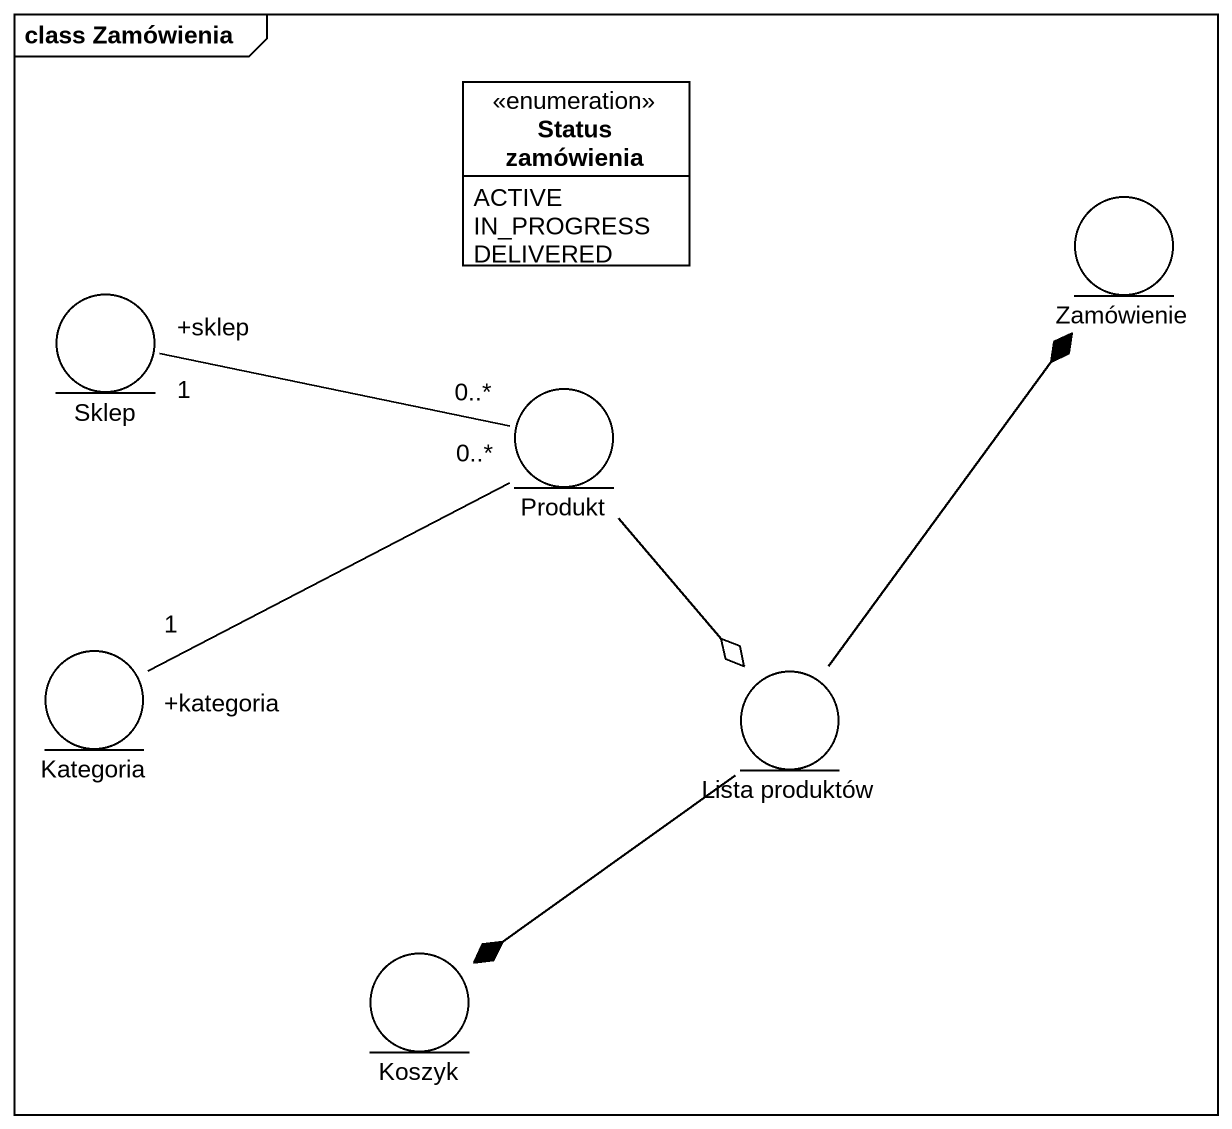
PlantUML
@startuml
mainframe class Zamówienia
allowmixing
hide circle
hide empty members
enum "Status zamówienia" as Status_zamówienia {
  ACTIVE
  IN_PROGRESS
  DELIVERED
}
entity Zamówienie
entity Sklep
entity Produkt
entity Kategoria
entity "Lista produktów" as Lista_produktów
entity Koszyk
Sklep "+sklep\n1" -right- "0..*" Produkt
Produkt --o Lista_produktów
Kategoria "+kategoria\n1" -right- "0..*" Produkt
Lista_produktów -up-* Zamówienie
Lista_produktów --* Koszyk
@enduml
